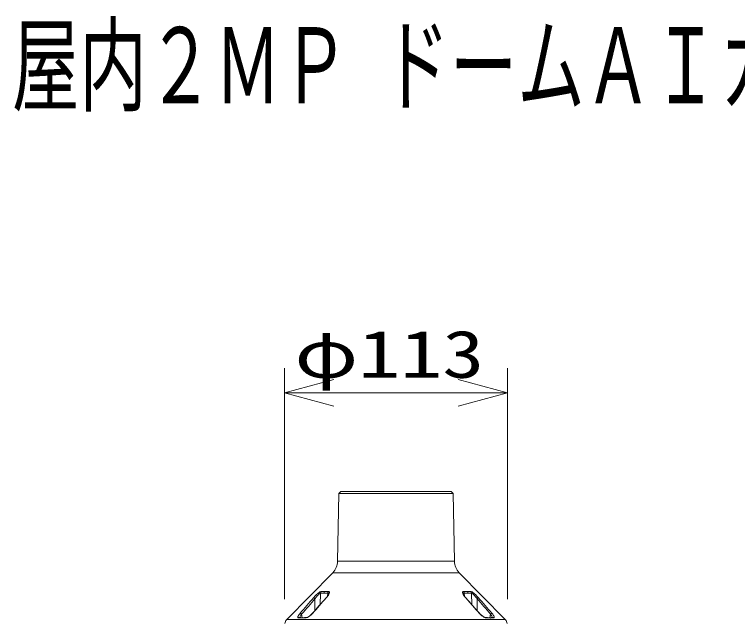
# Model space of a CAD drawing. Units: millimetres on the paper. Extents: x -62 to 65, y -59 to 59.
# Drawn here: x -35.37 to 1.24, y 28.47 to 59.31 of the extents above; entities that cross this region are included whole.
import ezdxf
from ezdxf.enums import TextEntityAlignment as Align

# ---------------------------------------------------------------- set-up
doc = ezdxf.new("R2010")
doc.units = ezdxf.units.MM
doc.layers.add('0-0_MOJI1', color=7, linetype='Continuous')
for name, color, linetype, lineweight in [('0-2_GAIKEI', 4, 'Continuous', 9), ('0-3_SUNPO', 7, 'Continuous', 9), ('0-4_0', 7, 'Continuous', 9)]:
    doc.layers.add(name, color=color, linetype=linetype, lineweight=lineweight)
doc.styles.add('ＭＳ ゴシック', font='')
doc.styles.get('ＭＳ ゴシック').set_extended_font_data('MS Gothic')

# ---------------------------------------------------------------- blocks, each defined once
blk = doc.blocks.new('_Open30')
at = {"layer": '0-4_0'}
blk.add_line((0, 0), (-1, 0), dxfattribs=at)
blk.add_lwpolyline([(-1, 0.2679), (0, 0), (-1, -0.2679)], dxfattribs=at)

msp = doc.modelspace()

# ---------------------------------------------------------------- linework, layer by layer
at = {"layer": '0-2_GAIKEI', "color": 7}
for p, q in [((-18.955, 35.05), (-19.015, 31.62)), ((-18.851, 35.15), (-18.955, 35.05)), ((-18.851, 35.15), (-13.255, 35.15)), ((-13.255, 35.15), (-13.151, 35.05)), ((-13.151, 35.05), (-13.091, 31.62)), ((-19.258, 31.039), (-21.589, 28.666)), ((-12.848, 31.039), (-10.517, 28.666))]:
    msp.add_line(p, q, dxfattribs=at)
at = {"layer": '0-2_GAIKEI'}
for p, q in [((-18.955, 35.05), (-13.151, 35.05)), ((-19.015, 31.62), (-13.091, 31.62)), ((-19.258, 31.039), (-12.848, 31.039)), ((-19.84, 30.095), (-19.672, 30.095)), ((-19.475, 30.095), (-19.672, 30.095)), ((-12.266, 30.095), (-12.434, 30.095)), ((-20.161, 29.118), (-20.155, 29.726)), ((-19.899, 29.418), (-19.876, 30.004)), ((-19.521, 29.863), (-19.51, 30.004)), ((-12.585, 29.863), (-12.596, 30.004)), ((-12.207, 29.418), (-12.23, 30.004)), ((-11.945, 29.118), (-11.951, 29.726)), ((-20.808, 28.763), (-20.83, 28.947)), ((-11.297, 28.763), (-11.276, 28.947)), ((-21.589, 28.666), (-10.517, 28.666))]:
    msp.add_line(p, q, dxfattribs=at)
for points in [[(-20.231, 29.771), (-20.147, 29.864), (-20.076, 29.934), (-20.033, 29.974), (-19.989, 30.011), (-19.952, 30.039), (-19.915, 30.064), (-19.889, 30.079), (-19.866, 30.089), (-19.852, 30.093), (-19.84, 30.095)], [(-19.583, 29.771), (-19.536, 29.825), (-19.495, 29.88), (-19.477, 29.908), (-19.461, 29.937), (-19.442, 29.975), (-19.43, 30.013), (-19.427, 30.031), (-19.426, 30.047), (-19.428, 30.06), (-19.431, 30.071), (-19.437, 30.08), (-19.446, 30.087), (-19.462, 30.094), (-19.475, 30.095)], [(-12.523, 29.771), (-12.541, 29.791), (-12.581, 29.839), (-12.616, 29.888), (-12.645, 29.937), (-12.664, 29.975), (-12.676, 30.013), (-12.679, 30.031), (-12.68, 30.047), (-12.678, 30.06), (-12.674, 30.071), (-12.668, 30.08), (-12.66, 30.087), (-12.644, 30.094), (-12.631, 30.095), (-12.434, 30.095)], [(-11.875, 29.771), (-11.954, 29.859), (-12.03, 29.934), (-12.073, 29.974), (-12.117, 30.011), (-12.154, 30.039), (-12.191, 30.064), (-12.216, 30.079), (-12.24, 30.089), (-12.26, 30.094), (-12.266, 30.095)], [(-20.276, 28.987), (-20.22, 29.051), (-19.936, 29.376), (-19.681, 29.669), (-19.625, 29.734), (-19.597, 29.767)], [(-20.231, 29.771), (-20.223, 29.77), (-20.205, 29.764), (-20.179, 29.748), (-20.155, 29.726)], [(-20.155, 29.726), (-20.148, 29.736), (-20.092, 29.808), (-20.033, 29.878), (-19.986, 29.927), (-19.94, 29.969), (-19.917, 29.986), (-19.897, 29.998), (-19.888, 30.002), (-19.876, 30.004)], [(-19.597, 29.767), (-19.547, 29.827), (-19.512, 29.877), (-19.491, 29.916), (-19.479, 29.948)], [(-19.583, 29.771), (-19.593, 29.77), (-19.597, 29.767)], [(-19.479, 29.948), (-19.478, 29.97), (-19.483, 29.987), (-19.487, 29.994), (-19.492, 29.999), (-19.504, 30.003), (-19.51, 30.004)], [(-12.627, 29.948), (-12.628, 29.97), (-12.623, 29.987), (-12.619, 29.994), (-12.614, 29.999), (-12.607, 30.002), (-12.596, 30.004)], [(-12.509, 29.767), (-12.559, 29.827), (-12.593, 29.877), (-12.615, 29.916), (-12.627, 29.948)], [(-11.83, 28.987), (-11.887, 29.052), (-12.171, 29.377), (-12.425, 29.669), (-12.481, 29.734), (-12.509, 29.767)], [(-11.875, 29.771), (-11.883, 29.77), (-11.893, 29.768), (-11.906, 29.761), (-11.92, 29.753), (-11.936, 29.74), (-11.951, 29.726), (-11.98, 29.765), (-12.025, 29.823), (-12.073, 29.878), (-12.12, 29.927), (-12.166, 29.969), (-12.189, 29.986), (-12.209, 29.998), (-12.218, 30.002), (-12.23, 30.004)], [(-21.003, 28.755), (-21.016, 28.758), (-21.025, 28.766), (-21.029, 28.779), (-21.028, 28.791), (-21.025, 28.804), (-21.021, 28.818), (-21.008, 28.846), (-20.991, 28.875), (-20.962, 28.919), (-20.929, 28.964), (-20.908, 28.989)], [(-20.931, 28.769), (-20.923, 28.795), (-20.91, 28.823), (-20.895, 28.852), (-20.871, 28.889), (-20.845, 28.927), (-20.83, 28.947)], [(-20.908, 28.989), (-20.902, 28.99), (-20.89, 28.987), (-20.868, 28.977), (-20.848, 28.963), (-20.83, 28.947)], [(-20.622, 28.755), (-20.598, 28.758), (-20.572, 28.765), (-20.542, 28.778), (-20.511, 28.792), (-20.473, 28.815), (-20.436, 28.839), (-20.398, 28.867), (-20.361, 28.897), (-20.295, 28.957), (-20.264, 28.989)], [(-20.276, 28.987), (-20.311, 28.951), (-20.375, 28.893), (-20.439, 28.844), (-20.492, 28.81), (-20.529, 28.791), (-20.565, 28.777), (-20.589, 28.772), (-20.592, 28.771)], [(-11.842, 28.989), (-11.835, 28.99), (-11.832, 28.989), (-11.83, 28.987)], [(-11.484, 28.755), (-11.5, 28.757), (-11.517, 28.76), (-11.541, 28.768), (-11.566, 28.779), (-11.6, 28.796), (-11.634, 28.815), (-11.67, 28.839), (-11.705, 28.865), (-11.743, 28.895), (-11.779, 28.927), (-11.841, 28.988), (-11.842, 28.989)], [(-11.83, 28.987), (-11.789, 28.945), (-11.724, 28.887), (-11.659, 28.838), (-11.606, 28.806), (-11.566, 28.786), (-11.537, 28.776), (-11.517, 28.772), (-11.514, 28.771)], [(-11.198, 28.989), (-11.204, 28.99), (-11.216, 28.987), (-11.238, 28.977), (-11.258, 28.963), (-11.276, 28.947)], [(-11.175, 28.769), (-11.18, 28.786), (-11.187, 28.805), (-11.203, 28.837), (-11.222, 28.87), (-11.261, 28.927), (-11.276, 28.947)], [(-11.102, 28.755), (-11.088, 28.759), (-11.08, 28.768), (-11.078, 28.776), (-11.077, 28.786), (-11.08, 28.803), (-11.087, 28.822), (-11.104, 28.858), (-11.127, 28.896), (-11.154, 28.934), (-11.198, 28.989)], [(-20.832, 28.747), (-20.731, 28.749), (-20.622, 28.755)], [(-20.798, 28.763), (-20.692, 28.766), (-20.592, 28.771)], [(-11.308, 28.763), (-11.414, 28.766), (-11.514, 28.771)], [(-11.274, 28.747), (-11.333, 28.748), (-11.484, 28.755)]]:
    msp.add_lwpolyline(points, dxfattribs=at)
at = {"layer": '0-2_GAIKEI', "color": 7}
for centre, radius, start, end in [((-19.864, 31.635), 0.85, 315.5162, 359), ((-12.241, 31.635), 0.85, 181, 224.4838), ((-21.375, 28.456), 0.3, 135.5162, 178), ((-10.731, 28.456), 0.3, 2, 44.4838)]:
    msp.add_arc(centre, radius, start, end, dxfattribs=at)
at = {"layer": '0-2_GAIKEI'}
for centre, radius, start, end in [((-19.727, 29.997), 0.149, 138.931, 177.3735), ((-19.56, 30.002), 0.146, 140.1516, 179.4925), ((-19.351, 29.996), 0.159, 141.3776, 177.1739), ((-12.755, 29.996), 0.159, 2.8237, 38.6212), ((-12.546, 30.002), 0.146, 0.5086, 39.8496), ((-12.379, 29.997), 0.149, 2.6223, 41.0705), ((72.014, -50.917), 122.554, 138.82346, 139.3069), ((-123.505, 118.547), 136.273, 318.89004, 319.32364), ((-99.884, 99.024), 106.038, 318.66479, 319.22462), ((-19.713, 53.734), 23.732, 269.6058, 270.0161), ((-19.715, 66.65), 36.647, 270.0132, 270.3201), ((-12.391, 66.655), 36.652, 269.6799, 269.9867), ((67.853, 99.09), 106.139, 220.77564, 221.33495), ((-12.393, 53.752), 23.749, 269.9841, 270.394), ((91.469, 118.608), 136.365, 220.6765, 221.10981), ((-104.061, -50.866), 122.476, 40.69295, 41.17669), ((-20.831, 30.597), 1.85, 264.6453, 269.9573), ((-20.966, 28.721), 0.0504, 85.914, 138.0413), ((-20.798, 30.399), 1.636, 264.2407, 270), ((-20.589, 28.731), 0.041, 94.5652, 143.9474), ((-11.517, 28.731), 0.041, 36.0511, 85.4384), ((-11.309, 28.718), 0.0451, 39.4389, 90), ((-11.308, 30.402), 1.639, 270, 275.7486), ((-11.275, 30.596), 1.85, 270.0423, 275.3551), ((-11.14, 28.721), 0.0504, 41.9566, 94.0985)]:
    msp.add_arc(centre, radius, start, end, dxfattribs=at)
for centre, major_axis, ratio, start_param, end_param in [((-12.561, 29.723), (0.0524, 0.0445), 0.360077, 0.007811, 0.494422), ((-20.221, 28.937), (0.0555, -0.0497), 0.309985, 2.689743, 3.140703)]:
    msp.add_ellipse(centre, major_axis=major_axis, ratio=ratio, start_param=start_param, end_param=end_param, dxfattribs=at)
at = {"layer": '0-3_SUNPO'}
for p, q in [((-21.701, 29.702), (-21.701, 41.4)), ((-10.405, 29.702), (-10.405, 41.4)), ((-19.201, 40.15), (-12.905, 40.15))]:
    msp.add_line(p, q, dxfattribs=at)

# ---------------------------------------------------------------- block references
at = {"layer": '0-3_SUNPO', "xscale": 2.5, "yscale": 2.5, "rotation": 180}
msp.add_blockref('_Open30', (-21.701, 40.15), dxfattribs=at)
at = {"layer": '0-3_SUNPO', "xscale": 2.5, "yscale": 2.5}
msp.add_blockref('_Open30', (-10.405, 40.15), dxfattribs=at)

# ---------------------------------------------------------------- texts
at = {"layer": '0-0_MOJI1', "style": 'ＭＳ ゴシック', "width": 0.65}
msp.add_text('屋内２ＭＰ ドームＡＩカメラ：ＩＲＬＥＤ（パイプ取付金具付）', height=3.849, dxfattribs=at).set_placement((-35.5, 53.66), align=Align.BOTTOM_LEFT)
at = {"layer": '0-3_SUNPO', "style": 'ＭＳ ゴシック', "width": 1.3}
msp.add_text('φ113', height=2.405, dxfattribs=at).set_placement((-21.196, 40.187), align=Align.BOTTOM_LEFT)

doc.saveas('drawing.dxf')
